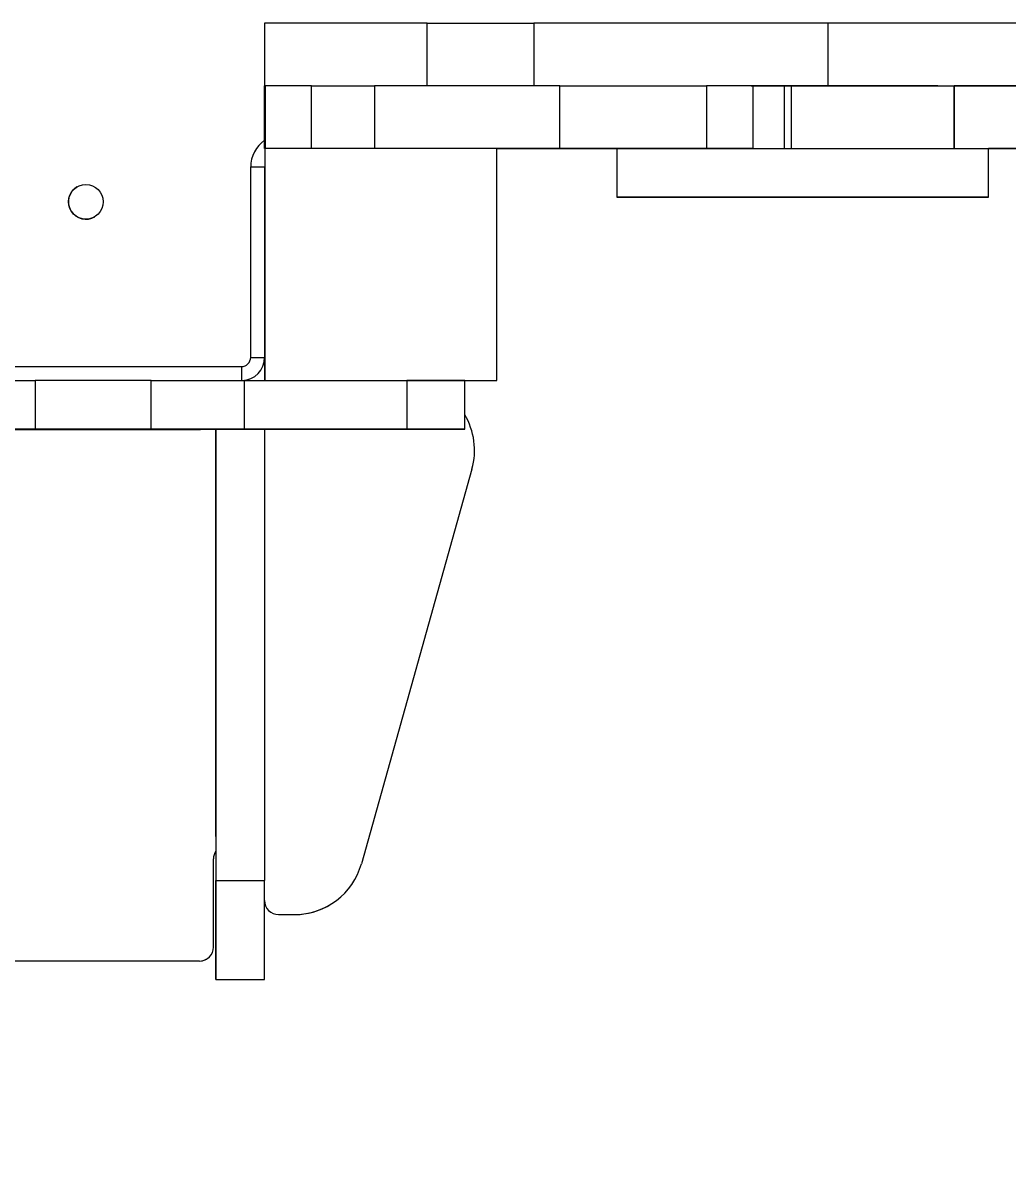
# Model space of a CAD drawing. Header units: millimetres. Extents: x -5411 to 4453, y -4856 to 4572.
# Drawn here: x -358.4 to 65.9, y -1639.3 to -1143.5 of the extents above; entities that cross this region are included whole.
import ezdxf

# ---------------------------------------------------------------- set-up
doc = ezdxf.new("R2010")
doc.units = ezdxf.units.MM
for name, color, linetype in [('DIKOM_ОБЪЕКТ', 7, 'Continuous'), ('DIKOM_РАЗМЕР_ЗОНА', 7, 'Continuous'), ('DIKOM_РАЗМЕР_ОБЪЕКТА', 7, 'Continuous')]:
    doc.layers.add(name, color=color, linetype=linetype)
doc.styles.add('style1', font='arial.ttf', dxfattribs={"width": 0.8})
doc.dimstyles.new('1-50', dxfattribs={"dimtxt": 300, "dimasz": 200, "dimexe": 100, "dimexo": 0, "dimgap": 100, "dimtad": 1, "dimdec": 0, "dimtxsty": 'style1', "dimcen": 0, "dimclrd": 7, "dimclre": 7, "dimadec": 1, "dimazin": 2, "dimtfac": 1, "dimtdec": 0, "dimtmove": 1, "dimatfit": 3, "dimfxl": 0, "dimlwd": 25, "dimlwe": 18, "dimarcsym": 0})

# ---------------------------------------------------------------- blocks, each defined once
blk = doc.blocks.new('*D18')
at = {"layer": 'Defpoints', "color": 0, "transparency": 16777216}
for p in [(2387.05, 2132.04), (-2288.17, -1197.55), (-2288.17, -4149.78)]:
    blk.add_point(p, dxfattribs=at)
at = {"layer": 'DIKOM_РАЗМЕР_ОБЪЕКТА', "color": 7, "lineweight": 18, "transparency": 16777216}
for p, q in [((2387.05, 2132.04), (2387.05, -4249.78)), ((-2288.17, -1197.55), (-2288.17, -4249.78))]:
    blk.add_line(p, q, dxfattribs=at)
at = {"layer": 'DIKOM_РАЗМЕР_ОБЪЕКТА', "color": 7, "lineweight": 25, "transparency": 16777216}
blk.add_line((2187.05, -4149.78), (-2088.17, -4149.78), dxfattribs=at)
at = {"layer": 'DIKOM_РАЗМЕР_ОБЪЕКТА', "color": 7, "transparency": 16777216}
for points in [[(-2088.17, -4116.44), (-2088.17, -4183.11), (-2288.17, -4149.78)], [(2187.05, -4116.44), (2187.05, -4183.11), (2387.05, -4149.78)]]:
    blk.add_solid(points, dxfattribs=at)
at = {"layer": 'DIKOM_РАЗМЕР_ОБЪЕКТА', "color": 0, "transparency": 16777216, "insert": (49.44, -3896.6), "char_height": 300, "attachment_point": 5, "style": 'style1'}
blk.add_mtext('4700', dxfattribs=at)
blk = doc.blocks.new('*D17')
at = {"layer": 'Defpoints', "color": 0, "transparency": 16777216}
for p in [(2072.05, 2677.64), (-4352.5, -1563.61), (-993.06, -1563.61)]:
    blk.add_point(p, dxfattribs=at)
at = {"layer": 'DIKOM_РАЗМЕР_ОБЪЕКТА', "color": 7, "lineweight": 18, "transparency": 16777216}
for p, q in [((2072.05, 2677.64), (-4452.5, 2677.64)), ((-993.06, -1563.61), (-4452.5, -1563.61))]:
    blk.add_line(p, q, dxfattribs=at)
at = {"layer": 'DIKOM_РАЗМЕР_ОБЪЕКТА', "color": 7, "lineweight": 25, "transparency": 16777216}
blk.add_line((-4352.5, 2477.64), (-4352.5, -1363.61), dxfattribs=at)
at = {"layer": 'DIKOM_РАЗМЕР_ОБЪЕКТА', "color": 7, "transparency": 16777216}
for points in [[(-4385.83, 2477.64), (-4319.17, 2477.64), (-4352.5, 2677.64)], [(-4385.83, -1363.61), (-4319.17, -1363.61), (-4352.5, -1563.61)]]:
    blk.add_solid(points, dxfattribs=at)
at = {"layer": 'DIKOM_РАЗМЕР_ОБЪЕКТА', "color": 0, "transparency": 16777216, "insert": (-4505.67, 774.58), "char_height": 300, "attachment_point": 5, "rotation": 90, "style": 'style1'}
blk.add_mtext('4200', dxfattribs=at)
blk = doc.blocks.new('*D15')
at = {"layer": 'Defpoints', "color": 0, "transparency": 16777216}
for p in [(4453.3, 2185.88), (-3812.95, -1476.34), (4453.3, -4756.32)]:
    blk.add_point(p, dxfattribs=at)
at = {"layer": 'DIKOM_РАЗМЕР_ЗОНА', "color": 7, "lineweight": 18, "transparency": 16777216}
for p, q in [((4453.3, 2185.88), (4453.3, -4856.32)), ((-3812.95, -1476.34), (-3812.95, -4856.32))]:
    blk.add_line(p, q, dxfattribs=at)
at = {"layer": 'DIKOM_РАЗМЕР_ЗОНА', "color": 7, "lineweight": 25, "transparency": 16777216}
blk.add_line((-3612.95, -4756.32), (4253.3, -4756.32), dxfattribs=at)
at = {"layer": 'DIKOM_РАЗМЕР_ЗОНА', "color": 7, "transparency": 16777216}
for points in [[(-3612.95, -4722.99), (-3612.95, -4789.66), (-3812.95, -4756.32)], [(4253.3, -4722.99), (4253.3, -4789.66), (4453.3, -4756.32)]]:
    blk.add_solid(points, dxfattribs=at)
at = {"layer": 'DIKOM_РАЗМЕР_ЗОНА', "color": 0, "transparency": 16777216, "insert": (320.18, -4503.05), "char_height": 300, "attachment_point": 5, "style": 'style1'}
blk.add_mtext('8300', dxfattribs=at)
blk = doc.blocks.new('*D16')
at = {"layer": 'Defpoints', "color": 0, "transparency": 16777216}
for p in [(-4960.5, 4571.52), (2653.3, 4571.52), (491.45, -3022.36)]:
    blk.add_point(p, dxfattribs=at)
at = {"layer": 'DIKOM_РАЗМЕР_ЗОНА', "color": 7, "lineweight": 18, "transparency": 16777216}
for p, q in [((2653.3, 4571.52), (-5060.5, 4571.52)), ((491.45, -3022.36), (-5060.5, -3022.36))]:
    blk.add_line(p, q, dxfattribs=at)
at = {"layer": 'DIKOM_РАЗМЕР_ЗОНА', "color": 7, "lineweight": 25, "transparency": 16777216}
blk.add_line((-4960.5, -2822.36), (-4960.5, 4371.52), dxfattribs=at)
at = {"layer": 'DIKOM_РАЗМЕР_ЗОНА', "color": 7, "transparency": 16777216}
for points in [[(-4993.84, 4371.52), (-4927.17, 4371.52), (-4960.5, 4571.52)], [(-4993.84, -2822.36), (-4927.17, -2822.36), (-4960.5, -3022.36)]]:
    blk.add_solid(points, dxfattribs=at)
at = {"layer": 'DIKOM_РАЗМЕР_ЗОНА', "color": 0, "transparency": 16777216, "insert": (-5213.68, 774.58), "char_height": 300, "attachment_point": 5, "rotation": 90, "style": 'style1'}
blk.add_mtext('7600', dxfattribs=at)

msp = doc.modelspace()

# ---------------------------------------------------------------- linework, layer by layer
at = {"layer": 'DIKOM_ОБЪЕКТ', "color": 7, "linetype": 'Continuous', "lineweight": 15}
for p, q in [((-254.35, -1143.52), (-254.35, -1170.52)), ((-254.34, -1143.52), (-254.35, -1143.52)), ((-254.34, -1143.52), (-254.34, -1170.52)), ((-184.34, -1143.52), (-138.32, -1143.52)), ((-184.34, -1170.51), (-184.34, -1143.52)), ((-138.32, -1143.52), (-138.32, -1170.51)), ((-11.8, -1143.52), (-11.8, -1170.52)), ((686.23, -1143.53), (-11.8, -1143.52)), ((-254.36, -1170.53), (-254.35, -1170.52)), ((-254.36, -1197.53), (-254.36, -1170.53)), ((-254.35, -1170.52), (-254.34, -1170.52)), ((-254.35, -1170.52), (-254.35, -1197.52)), ((-254.18, -1170.52), (-254.35, -1170.52)), ((-254.34, -1170.52), (-254.17, -1170.52)), ((-254.18, -1170.52), (-254.17, -1170.51)), ((-254.18, -1197.51), (-254.18, -1170.52)), ((-254.17, -1170.51), (-254.17, -1197.51)), ((-234.17, -1170.51), (-206.98, -1170.51)), ((-234.17, -1197.51), (-234.17, -1170.51)), ((-206.98, -1170.51), (-206.98, -1197.51)), ((-127.16, -1197.51), (-127.16, -1170.51)), ((-127.16, -1170.51), (-64.06, -1170.52)), ((-64.06, -1170.52), (-64.06, -1197.52)), ((-43.89, -1197.52), (-43.89, -1170.52)), ((-36.35, -1170.52), (-43.89, -1170.52)), ((-43.89, -1170.53), (-30.36, -1170.53)), ((-30.35, -1170.52), (-36.35, -1170.52)), ((-30.36, -1197.53), (-30.36, -1170.53)), ((-30.36, -1170.53), (-27.36, -1170.53)), ((-27.36, -1197.53), (-27.36, -1170.53)), ((-11.8, -1170.52), (686.23, -1170.53)), ((35.64, -1170.53), (35.65, -1170.52)), ((35.64, -1170.52), (35.64, -1170.53)), ((42.65, -1170.52), (42.65, -1197.52)), ((42.65, -1197.52), (42.65, -1170.52)), ((42.65, -1170.52), (42.65, -1170.52)), ((-254.33, -1197.51), (-254.36, -1197.53)), ((-254.33, -1197.51), (-254.33, -1297.51)), ((-154.33, -1197.51), (-254.33, -1197.51)), ((-154.33, -1297.51), (-154.33, -1197.51)), ((-154.33, -1197.52), (-126.35, -1197.52)), ((-126.35, -1197.52), (-154.33, -1197.52)), ((-127.16, -1197.51), (-64.06, -1197.52)), ((-102.58, -1197.54), (-124.37, -1197.54)), ((-113.37, -1197.53), (-113.37, -1197.53)), ((-107.37, -1197.53), (-102.58, -1197.53)), ((-107.37, -1197.53), (-107.37, -1197.53)), ((-107.37, -1197.53), (-102.58, -1197.53)), ((-105.37, -1197.53), (-102.58, -1197.53)), ((-102.58, -1197.53), (-105.37, -1197.53)), ((-102.58, -1197.53), (-102.58, -1218.53)), ((-100.35, -1197.52), (-100.35, -1197.52)), ((-100.35, -1197.52), (-100.35, -1197.52)), ((-30.36, -1197.53), (-27.36, -1197.53)), ((42.65, -1197.52), (42.65, -1197.52)), ((57.42, -1218.53), (57.42, -1197.53)), ((57.42, -1197.53), (58.63, -1197.53)), ((58.63, -1197.53), (58.63, -1197.53)), ((58.63, -1197.53), (58.63, -1197.53)), ((-260.36, -1287.53), (-260.36, -1205.53)), ((-254.36, -1205.53), (-254.36, -1287.53)), ((-327.48, -1226.94), (-327.48, -1226.94)), ((-260.36, -1287.53), (-254.36, -1287.53)), ((-254.36, -1287.62), (-254.36, -1297.52)), ((-707.68, -1291.53), (-264.36, -1291.53)), ((-353.16, -1297.51), (-353.16, -1318.51)), ((-303.16, -1318.51), (-303.16, -1297.51)), ((-263.16, -1297.52), (-263.16, -1318.52)), ((-263.16, -1297.52), (-193.16, -1297.52)), ((-259.18, -1296.08), (-259.18, -1296.08)), ((-254.33, -1297.51), (-254.34, -1297.52)), ((-254.33, -1297.51), (-154.33, -1297.51)), ((-193.16, -1297.52), (-193.16, -1318.52)), ((-168.17, -1318.52), (-168.17, -1297.52)), ((-168.17, -1297.55), (-154.4, -1297.55)), ((-154.33, -1297.51), (-154.4, -1297.55)), ((-363.68, -1318.53), (-353.18, -1318.53)), ((-303.18, -1318.53), (-303.18, -1318.53)), ((-303.17, -1318.52), (-303.17, -1318.52)), ((-303.16, -1318.52), (-303.16, -1318.51)), ((-275.38, -1318.52), (-275.38, -1512.86)), ((-275.38, -1491.55), (-275.38, -1318.52)), ((-193.18, -1318.52), (-263.18, -1318.52)), ((-263.18, -1318.52), (-193.18, -1318.52)), ((-263.18, -1318.52), (-263.18, -1318.52)), ((-263.17, -1318.52), (-193.17, -1318.52)), ((-193.16, -1318.52), (-263.16, -1318.52)), ((-254.38, -1318.52), (-254.38, -1512.86)), ((-207.18, -1318.52), (-199.22, -1318.52)), ((-207.17, -1318.52), (-199.21, -1318.52)), ((-193.18, -1318.52), (-193.18, -1318.52)), ((-168.18, -1318.52), (-168.18, -1318.52)), ((-168.18, -1318.52), (-168.18, -1318.52)), ((-168.17, -1318.52), (-168.17, -1318.52)), ((-165.05, -1335.63), (-212.65, -1505.63)), ((-275.38, -1493.94), (-275.38, -1491.55)), ((-275.39, -1500.23), (-275.39, -1531.68)), ((-276.38, -1541.54), (-276.38, -1503.54)), ((-275.38, -1512.86), (-254.38, -1512.86)), ((-226.01, -1523.21), (-226.01, -1523.21)), ((-248.38, -1527.54), (-248.39, -1527.54)), ((-248.39, -1527.54), (-241.54, -1527.54)), ((-248.38, -1527.54), (-241.54, -1527.54)), ((-241.54, -1527.54), (-241.54, -1527.54)), ((-279.28, -1546.68), (-279.28, -1546.68)), ((-282.38, -1547.54), (-915.85, -1547.54)), ((-282.39, -1547.54), (-915.85, -1547.54)), ((-282.38, -1547.54), (-282.39, -1547.54)), ((-275.39, -1555.54), (-254.39, -1555.54))]:
    msp.add_line(p, q, dxfattribs=at)
at = {"layer": 'DIKOM_ОБЪЕКТ', "color": 7, "linetype": 'Continuous', "lineweight": 15, "flags": 128}
for points in [[(-184.34, -1143.52), (-189.34, -1143.52), (-194.3, -1143.52), (-199.22, -1143.52), (-204.06, -1143.52), (-208.8, -1143.52), (-213.42, -1143.52), (-217.89, -1143.52), (-222.19, -1143.52), (-226.29, -1143.52), (-230.18, -1143.52), (-233.84, -1143.52), (-237.25, -1143.52), (-240.38, -1143.52), (-243.23, -1143.52), (-245.78, -1143.52), (-248.02, -1143.52), (-249.93, -1143.52), (-251.51, -1143.52), (-252.74, -1143.52), (-253.63, -1143.52), (-254.17, -1143.52), (-254.34, -1143.52)], [(-11.8, -1143.52), (-18.54, -1143.52), (-25.51, -1143.52), (-32.68, -1143.52), (-40.04, -1143.52), (-47.59, -1143.52), (-55.3, -1143.52), (-63.16, -1143.52), (-71.16, -1143.52), (-79.28, -1143.52), (-87.51, -1143.52), (-95.84, -1143.52), (-104.24, -1143.52), (-112.71, -1143.52), (-121.22, -1143.52), (-129.76, -1143.52), (-138.32, -1143.52)], [(-234.17, -1170.51), (-237.01, -1170.51), (-239.8, -1170.51), (-242.47, -1170.51), (-244.98, -1170.51), (-247.26, -1170.51), (-249.28, -1170.51), (-250.99, -1170.51), (-252.36, -1170.51), (-253.36, -1170.51), (-253.96, -1170.51), (-254.17, -1170.51)], [(-127.16, -1170.51), (-131.02, -1170.51), (-135.17, -1170.51), (-139.59, -1170.51), (-144.27, -1170.51), (-149.19, -1170.51), (-154.32, -1170.51), (-159.66, -1170.51), (-165.17, -1170.51), (-170.84, -1170.51), (-176.66, -1170.51), (-182.58, -1170.51), (-188.6, -1170.51), (-194.69, -1170.51), (-200.82, -1170.51), (-206.98, -1170.51)], [(-43.89, -1170.52), (-43.98, -1170.52), (-44.43, -1170.52), (-45.24, -1170.52), (-46.41, -1170.52), (-47.93, -1170.52), (-49.79, -1170.52), (-52, -1170.52), (-54.54, -1170.52), (-57.4, -1170.52), (-60.58, -1170.52), (-64.06, -1170.52)], [(-44.76, -1170.52), (-40.04, -1170.52), (-32.68, -1170.52), (-25.51, -1170.52), (-18.54, -1170.52), (-11.8, -1170.52)], [(35.65, -1170.52), (35.46, -1170.52), (34.91, -1170.52), (33.99, -1170.52), (32.72, -1170.52), (31.09, -1170.52), (29.11, -1170.52), (26.81, -1170.52), (24.18, -1170.52), (21.25, -1170.52), (18.03, -1170.52), (14.54, -1170.52), (10.8, -1170.52), (6.83, -1170.52), (2.65, -1170.52), (-1.71, -1170.52), (-6.24, -1170.52), (-10.9, -1170.52), (-15.66, -1170.52), (-20.51, -1170.52), (-25.42, -1170.52), (-30.35, -1170.52)], [(-27.36, -1170.53), (-22.36, -1170.53), (-17.4, -1170.53), (-12.48, -1170.53), (-7.64, -1170.53), (-2.89, -1170.53), (1.72, -1170.53), (6.19, -1170.53), (10.49, -1170.53), (14.59, -1170.53), (18.48, -1170.53), (22.14, -1170.53), (25.55, -1170.53), (28.68, -1170.53), (31.53, -1170.53), (34.08, -1170.53), (36.32, -1170.53), (38.23, -1170.53), (39.81, -1170.53), (41.05, -1170.53), (41.93, -1170.53), (42.47, -1170.52), (42.65, -1170.52)], [(92.65, -1170.52), (88.29, -1170.52), (83.97, -1170.52), (79.71, -1170.52), (75.55, -1170.52), (71.52, -1170.52), (67.65, -1170.52), (63.97, -1170.52), (60.51, -1170.52), (57.29, -1170.52), (54.34, -1170.52), (51.69, -1170.52), (49.35, -1170.52), (47.33, -1170.52), (45.66, -1170.52), (44.35, -1170.52), (43.41, -1170.52), (42.84, -1170.52), (42.65, -1170.52)], [(-154.33, -1197.51), (-154.32, -1197.51), (-149.19, -1197.51), (-144.27, -1197.51), (-139.59, -1197.51), (-135.17, -1197.51), (-131.02, -1197.51), (-127.16, -1197.51)], [(-124.37, -1197.54), (-127.73, -1197.54), (-131.05, -1197.54), (-134.28, -1197.54), (-137.39, -1197.53), (-140.33, -1197.53), (-143.08, -1197.53), (-145.58, -1197.53), (-147.83, -1197.53), (-149.77, -1197.53), (-151.4, -1197.53), (-152.69, -1197.53), (-153.62, -1197.53), (-154.18, -1197.53), (-154.33, -1197.53)], [(-132.66, -1197.52), (-132.84, -1197.52), (-133.35, -1197.52), (-134.17, -1197.52), (-135.2, -1197.52), (-136.36, -1197.52), (-137.55, -1197.52), (-138.66, -1197.52), (-139.59, -1197.52), (-140.26, -1197.52), (-140.61, -1197.52), (-140.61, -1197.52), (-140.26, -1197.52), (-139.59, -1197.52), (-138.66, -1197.52), (-137.55, -1197.52), (-136.36, -1197.52), (-135.2, -1197.52), (-134.17, -1197.52), (-133.35, -1197.52), (-132.84, -1197.52), (-132.66, -1197.52)], [(-121.19, -1197.52), (-121.36, -1197.52), (-121.88, -1197.52), (-122.69, -1197.52), (-123.72, -1197.52), (-124.89, -1197.52), (-126.08, -1197.52), (-127.19, -1197.52), (-128.12, -1197.52), (-128.79, -1197.52), (-129.14, -1197.52), (-129.14, -1197.52), (-128.79, -1197.52), (-128.12, -1197.52), (-127.19, -1197.52), (-126.08, -1197.52), (-124.89, -1197.52), (-123.72, -1197.52), (-122.69, -1197.52), (-121.88, -1197.52), (-121.36, -1197.52), (-121.19, -1197.52)], [(-126.35, -1197.52), (-123.22, -1197.52), (-120.13, -1197.52), (-117.13, -1197.52), (-114.27, -1197.52), (-111.58, -1197.52), (-109.11, -1197.52), (-106.89, -1197.52), (-104.95, -1197.52), (-103.33, -1197.52), (-102.04, -1197.52), (-101.11, -1197.52), (-100.54, -1197.52), (-100.35, -1197.52)], [(-109.54, -1197.52), (-111.43, -1197.52), (-113.41, -1197.52), (-115.45, -1197.52), (-117.56, -1197.52), (-119.71, -1197.52), (-121.91, -1197.52), (-124.12, -1197.52), (-126.35, -1197.52)], [(-105.37, -1197.53), (-106.93, -1197.53), (-108.43, -1197.53), (-109.81, -1197.53), (-111.02, -1197.53), (-112.02, -1197.53), (-112.76, -1197.53), (-113.21, -1197.53), (-113.37, -1197.53)], [(-113.37, -1197.53), (-113.21, -1197.53), (-112.76, -1197.53), (-112.02, -1197.53), (-111.02, -1197.53), (-109.81, -1197.53), (-108.43, -1197.53), (-106.93, -1197.53), (-105.37, -1197.53)], [(-93.98, -1197.52), (-94.34, -1197.52), (-95.04, -1197.52), (-96.05, -1197.52), (-97.33, -1197.52), (-98.85, -1197.52), (-100.55, -1197.52), (-102.37, -1197.52), (-104.25, -1197.52), (-106.11, -1197.52), (-107.89, -1197.52), (-109.54, -1197.52)], [(-102.58, -1197.53), (-102.58, -1197.53), (-102.4, -1197.53), (-101.87, -1197.53), (-100.98, -1197.53), (-99.74, -1197.53), (-98.15, -1197.53), (-96.23, -1197.53), (-93.98, -1197.53), (-91.41, -1197.53), (-88.54, -1197.53), (-85.36, -1197.53), (-81.91, -1197.53), (-78.2, -1197.53), (-74.23, -1197.53), (-70.03, -1197.53), (-65.63, -1197.53), (-61.03, -1197.53), (-56.25, -1197.53), (-51.33, -1197.53), (-46.28, -1197.53), (-41.12, -1197.53), (-35.89, -1197.53), (-30.59, -1197.53), (-25.25, -1197.53), (-19.91, -1197.53), (-14.57, -1197.53), (-9.27, -1197.53), (-4.03, -1197.53), (1.12, -1197.53), (6.17, -1197.53), (11.1, -1197.53), (15.87, -1197.53), (20.47, -1197.53), (24.87, -1197.53), (29.07, -1197.53), (33.04, -1197.53), (36.75, -1197.53), (40.2, -1197.53), (43.38, -1197.53), (46.25, -1197.53), (48.82, -1197.53), (51.07, -1197.53), (52.99, -1197.53), (54.58, -1197.53), (55.82, -1197.53), (56.7, -1197.53), (57.24, -1197.53), (57.42, -1197.53)], [(-100.35, -1197.52), (-100.18, -1197.52), (-99.64, -1197.53), (-98.76, -1197.53), (-97.52, -1197.53), (-95.94, -1197.53), (-94.03, -1197.53), (-91.79, -1197.53), (-89.24, -1197.53), (-86.39, -1197.53), (-83.26, -1197.53), (-79.85, -1197.53), (-76.2, -1197.53), (-72.31, -1197.53), (-68.2, -1197.53), (-63.9, -1197.53), (-59.44, -1197.53), (-54.82, -1197.53), (-50.08, -1197.53), (-45.24, -1197.53), (-40.32, -1197.53), (-35.35, -1197.53), (-30.36, -1197.53)], [(-50.9, -1197.52), (-56.37, -1197.52), (-61.51, -1197.52), (-66.31, -1197.52), (-70.77, -1197.52), (-74.88, -1197.52), (-78.66, -1197.52), (-82.09, -1197.52), (-85.17, -1197.52), (-87.9, -1197.52), (-90.28, -1197.52), (-92.31, -1197.52), (-93.98, -1197.52)], [(-84.49, -1197.52), (-84.67, -1197.52), (-85.19, -1197.52), (-86, -1197.52), (-87.03, -1197.52), (-88.2, -1197.52), (-89.38, -1197.52), (-90.49, -1197.52), (-91.43, -1197.52), (-92.1, -1197.52), (-92.45, -1197.52), (-92.45, -1197.52), (-92.1, -1197.52), (-91.43, -1197.52), (-90.49, -1197.52), (-89.38, -1197.52), (-88.2, -1197.52), (-87.03, -1197.52), (-86, -1197.52), (-85.19, -1197.52), (-84.67, -1197.52), (-84.49, -1197.52)], [(-64.06, -1197.52), (-60.58, -1197.52), (-57.4, -1197.52), (-54.54, -1197.52), (-52, -1197.52), (-49.79, -1197.52), (-47.93, -1197.52), (-46.41, -1197.52), (-45.24, -1197.52), (-44.43, -1197.52), (-43.98, -1197.52), (-43.9, -1197.52), (-44.17, -1197.52), (-44.81, -1197.52), (-45.81, -1197.52), (-47.16, -1197.52), (-48.86, -1197.52), (-50.9, -1197.52)], [(-27.36, -1197.53), (-22.36, -1197.53), (-17.4, -1197.53), (-12.48, -1197.53), (-7.64, -1197.53), (-2.89, -1197.53), (1.72, -1197.53), (6.19, -1197.53), (10.49, -1197.53), (14.59, -1197.53), (18.48, -1197.53), (22.14, -1197.53), (25.55, -1197.53), (28.68, -1197.53), (31.53, -1197.53), (34.08, -1197.53), (36.32, -1197.53), (38.23, -1197.53), (39.81, -1197.53), (41.05, -1197.53), (41.93, -1197.53), (42.47, -1197.52), (42.65, -1197.52)], [(42.65, -1197.52), (42.84, -1197.52), (43.41, -1197.52), (44.35, -1197.52), (45.66, -1197.52), (47.33, -1197.52), (49.35, -1197.52), (51.69, -1197.52), (54.34, -1197.52), (57.29, -1197.52), (60.51, -1197.52), (63.97, -1197.52), (67.65, -1197.52), (71.52, -1197.52), (75.55, -1197.52), (79.71, -1197.52), (83.97, -1197.52), (88.29, -1197.52), (92.65, -1197.52)], [(58.63, -1197.53), (58.48, -1197.53), (58.02, -1197.53), (57.42, -1197.53)], [(73.11, -1197.54), (65.1, -1197.54), (57.42, -1197.54)], [(-260.36, -1205.53), (-259.19, -1205.53), (-258.06, -1205.53), (-257.03, -1205.53), (-256.12, -1205.53), (-255.37, -1205.53), (-254.82, -1205.53), (-254.48, -1205.53), (-254.36, -1205.53)], [(57.42, -1218.53), (57.24, -1218.53), (56.7, -1218.53), (55.81, -1218.53), (54.58, -1218.53), (52.99, -1218.53), (51.07, -1218.53), (48.82, -1218.53), (46.25, -1218.53), (43.37, -1218.53), (40.2, -1218.53), (36.75, -1218.53), (33.03, -1218.53), (29.07, -1218.53), (24.87, -1218.53), (20.46, -1218.53), (15.86, -1218.53), (11.09, -1218.53), (6.17, -1218.53), (1.12, -1218.53), (-4.04, -1218.53), (-9.28, -1218.53), (-14.58, -1218.53), (-19.91, -1218.53), (-25.26, -1218.53), (-30.59, -1218.53), (-35.89, -1218.53), (-41.13, -1218.53), (-46.29, -1218.53), (-51.34, -1218.53), (-56.26, -1218.53), (-61.03, -1218.53), (-65.63, -1218.53), (-70.04, -1218.53), (-74.23, -1218.53), (-78.2, -1218.53), (-81.92, -1218.53), (-85.37, -1218.53), (-88.54, -1218.53), (-91.42, -1218.53), (-93.98, -1218.53), (-96.23, -1218.53), (-98.16, -1218.53), (-99.74, -1218.53), (-100.98, -1218.53), (-101.87, -1218.53), (-102.4, -1218.53), (-102.58, -1218.53), (-102.4, -1218.53), (-101.87, -1218.53), (-100.98, -1218.53), (-99.74, -1218.53), (-98.15, -1218.53), (-96.23, -1218.53), (-93.98, -1218.53), (-91.41, -1218.53), (-88.54, -1218.53), (-85.36, -1218.53), (-81.91, -1218.53), (-78.2, -1218.53), (-74.23, -1218.53), (-70.03, -1218.53), (-65.63, -1218.53), (-61.03, -1218.53), (-56.25, -1218.53), (-51.33, -1218.53), (-46.28, -1218.53), (-41.12, -1218.53), (-35.89, -1218.53), (-30.59, -1218.53), (-25.25, -1218.53), (-19.91, -1218.53), (-14.57, -1218.53), (-9.27, -1218.53), (-4.03, -1218.53), (1.12, -1218.53), (6.17, -1218.53), (11.1, -1218.53), (15.87, -1218.53), (20.47, -1218.53), (24.87, -1218.53), (29.07, -1218.53), (33.04, -1218.53), (36.75, -1218.53), (40.2, -1218.53), (43.38, -1218.53), (46.25, -1218.53), (48.82, -1218.53), (51.07, -1218.53), (52.99, -1218.53), (54.58, -1218.53), (55.82, -1218.53), (56.7, -1218.53), (57.24, -1218.53), (57.42, -1218.53)], [(-18.58, -1218.53), (-18.76, -1218.53), (-19.28, -1218.53), (-20.09, -1218.53), (-21.12, -1218.53), (-22.28, -1218.53), (-23.47, -1218.53), (-24.58, -1218.53), (-25.51, -1218.53), (-26.19, -1218.53), (-26.54, -1218.53), (-26.54, -1218.53), (-26.19, -1218.53), (-25.51, -1218.53), (-24.58, -1218.53), (-23.47, -1218.53), (-22.28, -1218.53), (-21.12, -1218.53), (-20.09, -1218.53), (-19.28, -1218.53), (-18.76, -1218.53), (-18.58, -1218.53)], [(-264.36, -1291.53), (-264.36, -1292.7), (-264.36, -1293.82), (-264.36, -1294.86), (-264.36, -1295.77), (-264.36, -1296.52), (-264.36, -1297.07), (-264.36, -1297.41), (-264.36, -1297.53)], [(-708.5, -1297.51), (-706.27, -1297.51), (-676.82, -1297.51), (-647.36, -1297.51), (-617.89, -1297.51), (-588.43, -1297.51), (-558.96, -1297.51), (-529.5, -1297.51), (-500.05, -1297.51), (-470.62, -1297.51), (-441.21, -1297.51), (-411.83, -1297.51), (-382.48, -1297.51), (-353.16, -1297.51)], [(-303.16, -1297.51), (-303.35, -1297.51), (-303.92, -1297.51), (-304.86, -1297.51), (-306.18, -1297.51), (-307.85, -1297.51), (-309.86, -1297.51), (-312.2, -1297.51), (-314.86, -1297.51), (-317.8, -1297.51), (-321.02, -1297.51), (-324.48, -1297.51), (-328.16, -1297.51), (-332.03, -1297.51), (-336.06, -1297.51), (-340.22, -1297.51), (-344.48, -1297.51), (-348.8, -1297.51), (-353.16, -1297.51)], [(-303.16, -1297.52), (-302.97, -1297.52), (-302.4, -1297.52), (-301.44, -1297.52), (-300.12, -1297.52), (-298.44, -1297.52), (-296.42, -1297.52), (-294.08, -1297.52), (-291.45, -1297.52), (-288.54, -1297.52), (-285.39, -1297.52), (-282.02, -1297.52), (-278.47, -1297.52), (-274.78, -1297.52), (-270.97, -1297.52), (-267.09, -1297.52), (-263.16, -1297.52)], [(-168.17, -1297.52), (-168.35, -1297.52), (-168.89, -1297.52), (-169.79, -1297.52), (-171.03, -1297.52), (-172.59, -1297.52), (-174.45, -1297.52), (-176.59, -1297.52), (-178.96, -1297.52), (-181.55, -1297.52), (-184.3, -1297.52), (-187.18, -1297.52), (-190.15, -1297.52), (-193.16, -1297.52)], [(-353.16, -1318.51), (-382.48, -1318.51), (-411.83, -1318.51), (-441.21, -1318.51), (-470.62, -1318.51), (-500.05, -1318.51), (-529.5, -1318.51), (-558.96, -1318.51), (-588.43, -1318.51), (-617.89, -1318.51), (-647.36, -1318.51), (-676.82, -1318.51), (-706.27, -1318.51), (-712.49, -1318.51)], [(-353.18, -1318.53), (-348.83, -1318.53), (-344.5, -1318.53), (-340.24, -1318.53), (-336.08, -1318.53), (-332.05, -1318.53), (-328.18, -1318.53), (-324.51, -1318.53), (-321.04, -1318.53), (-317.83, -1318.53), (-314.88, -1318.53), (-312.23, -1318.53), (-309.88, -1318.53), (-307.87, -1318.53), (-306.2, -1318.53), (-304.89, -1318.53), (-303.94, -1318.53), (-303.37, -1318.53), (-303.18, -1318.53)], [(-303.16, -1318.51), (-303.35, -1318.51), (-303.92, -1318.51), (-304.86, -1318.51), (-306.18, -1318.51), (-307.85, -1318.51), (-309.86, -1318.51), (-312.2, -1318.51), (-314.86, -1318.51), (-317.8, -1318.51), (-321.02, -1318.51), (-324.48, -1318.51), (-328.16, -1318.51), (-332.03, -1318.51), (-336.06, -1318.51), (-340.22, -1318.51), (-344.48, -1318.51), (-348.8, -1318.51), (-353.16, -1318.51)], [(-303.18, -1318.53), (-302.99, -1318.53), (-302.41, -1318.53), (-301.46, -1318.53), (-300.14, -1318.53), (-298.46, -1318.53), (-296.44, -1318.53), (-294.1, -1318.53), (-291.46, -1318.53), (-288.56, -1318.53), (-285.4, -1318.53), (-282.04, -1318.53), (-278.49, -1318.52), (-274.79, -1318.52), (-270.98, -1318.52), (-267.1, -1318.52), (-263.18, -1318.52)], [(-303.17, -1318.52), (-302.98, -1318.52), (-302.4, -1318.52), (-301.45, -1318.52), (-300.12, -1318.52), (-298.45, -1318.52), (-296.43, -1318.52), (-294.09, -1318.52), (-291.45, -1318.52), (-288.54, -1318.52), (-285.39, -1318.52), (-282.02, -1318.52), (-278.48, -1318.52), (-274.78, -1318.52), (-270.97, -1318.52), (-267.09, -1318.52), (-263.17, -1318.52)], [(-263.18, -1318.52), (-267.1, -1318.52), (-270.98, -1318.52), (-274.79, -1318.52), (-278.48, -1318.52), (-282.03, -1318.52), (-285.4, -1318.52), (-288.55, -1318.52), (-291.46, -1318.52), (-294.1, -1318.52), (-296.43, -1318.52), (-298.45, -1318.52), (-300.13, -1318.52), (-301.45, -1318.52), (-302.41, -1318.52), (-302.98, -1318.52), (-303.17, -1318.52)], [(-263.16, -1318.52), (-267.09, -1318.52), (-270.97, -1318.52), (-274.78, -1318.52), (-278.47, -1318.52), (-282.02, -1318.52), (-285.39, -1318.52), (-288.54, -1318.52), (-291.45, -1318.52), (-294.08, -1318.52), (-296.42, -1318.52), (-298.44, -1318.52), (-300.12, -1318.52), (-301.44, -1318.52), (-302.4, -1318.52), (-302.97, -1318.52), (-303.16, -1318.52)], [(-168.18, -1318.52), (-168.36, -1318.52), (-168.9, -1318.52), (-169.8, -1318.52), (-171.04, -1318.52), (-172.6, -1318.52), (-174.46, -1318.52), (-176.6, -1318.52), (-178.97, -1318.52), (-181.56, -1318.52), (-184.31, -1318.52), (-187.19, -1318.52), (-190.16, -1318.52), (-193.18, -1318.52)], [(-193.18, -1318.52), (-190.17, -1318.52), (-187.2, -1318.52), (-184.31, -1318.52), (-181.56, -1318.52), (-178.98, -1318.52), (-176.6, -1318.52), (-174.47, -1318.52), (-172.6, -1318.52), (-171.04, -1318.52), (-169.8, -1318.52), (-168.91, -1318.52), (-168.36, -1318.52), (-168.18, -1318.52)], [(-193.17, -1318.52), (-190.15, -1318.52), (-187.19, -1318.52), (-184.3, -1318.52), (-181.55, -1318.52), (-178.97, -1318.52), (-176.59, -1318.52), (-174.46, -1318.52), (-172.59, -1318.52), (-171.03, -1318.52), (-169.79, -1318.52), (-168.89, -1318.52), (-168.35, -1318.52), (-168.17, -1318.52)], [(-168.17, -1318.52), (-168.35, -1318.52), (-168.89, -1318.52), (-169.79, -1318.52), (-171.03, -1318.52), (-172.59, -1318.52), (-174.45, -1318.52), (-176.59, -1318.52), (-178.96, -1318.52), (-181.55, -1318.52), (-184.3, -1318.52), (-187.18, -1318.52), (-190.15, -1318.52), (-193.16, -1318.52)], [(-275.39, -1531.68), (-275.39, -1535.17), (-275.39, -1538.46), (-275.39, -1541.51), (-275.39, -1544.31), (-275.39, -1546.83), (-275.39, -1549.06), (-275.39, -1550.98), (-275.39, -1552.57), (-275.39, -1553.84), (-275.39, -1554.76), (-275.39, -1555.32), (-275.39, -1555.54), (-275.38, -1555.4), (-275.38, -1554.91), (-275.38, -1554.07), (-275.38, -1552.88), (-275.38, -1551.35), (-275.38, -1549.5), (-275.38, -1547.34), (-275.38, -1544.88), (-275.38, -1542.14), (-275.38, -1539.15), (-275.38, -1535.91), (-275.38, -1532.46), (-275.38, -1528.81), (-275.38, -1525), (-275.38, -1521.05), (-275.38, -1517), (-275.38, -1512.86)], [(-254.39, -1555.54), (-254.38, -1555.4), (-254.38, -1554.91), (-254.38, -1554.07), (-254.38, -1552.88), (-254.38, -1551.35), (-254.38, -1549.5), (-254.38, -1547.34), (-254.38, -1544.88), (-254.38, -1542.14), (-254.38, -1539.15), (-254.38, -1535.91), (-254.38, -1532.46), (-254.38, -1528.81), (-254.38, -1525), (-254.38, -1521.05), (-254.38, -1517), (-254.38, -1512.86)]]:
    msp.add_lwpolyline(points, dxfattribs=at)
at = {"layer": 'DIKOM_ОБЪЕКТ', "color": 7, "linetype": 'Continuous', "lineweight": 15}
msp.add_circle((-331.36, -1220.53), 7.5, dxfattribs=at)
for centre, radius, start, end in [((-246.36, -1205.53), 14, 124.8445, 179.998), ((-331.36, -1220.53), 7.5, 121.1812, 301.1812), ((-264.36, -1287.53), 4, 270, 359.998), ((-264.36, -1287.53), 10, 271.8463, 359.998), ((-264.36, -1287.53), 10, 271.8692, 301.1812), ((-193.94, -1327.54), 30, 344.3578, 30.8279), ((-270.38, -1503.54), 6, 146.4873, 179.998), ((-241.54, -1497.54), 30, 270, 344.3578), ((-248.39, -1521.54), 6, 179.998, 270), ((-248.38, -1521.54), 6, 179.998, 270), ((-241.54, -1497.54), 30, 270, 301.1812), ((-282.38, -1541.54), 6, 270, 359.998), ((-282.39, -1541.54), 6, 270, 301.1812)]:
    msp.add_arc(centre, radius, start, end, dxfattribs=at)

# ---------------------------------------------------------------- dimensions: what is measured, and where the dimension line sits
at = {"layer": 'DIKOM_РАЗМЕР_ЗОНА'}
dim = msp.add_linear_dim(base=(-4960.5, 4571.52), p1=(491.45, -3022.36), p2=(2653.3, 4571.52), angle=90, text='7600', dimstyle='1-50', dxfattribs=at)
dim.commit()
dim.dimension.update_dxf_attribs({"geometry": '*D16', "text_midpoint": (-4960.5, 774.58), "dimtype": 160})
dim = msp.add_linear_dim(base=(4453.3, -4756.32), p1=(-3812.95, -1476.34), p2=(4453.3, 2185.88), text='8300', dimstyle='1-50', dxfattribs=at)
dim.commit()
dim.dimension.update_dxf_attribs({"geometry": '*D15', "text_midpoint": (320.18, -4756.32), "dimtype": 160})
at = {"layer": 'DIKOM_РАЗМЕР_ОБЪЕКТА'}
dim = msp.add_linear_dim(base=(-4352.5, -1563.61), p1=(2072.05, 2677.64), p2=(-993.06, -1563.61), angle=90, text='4200', dimstyle='1-50', dxfattribs=at)
dim.commit()
dim.dimension.update_dxf_attribs({"geometry": '*D17', "text_midpoint": (-4252.5, 774.58), "dimtype": 160})
dim = msp.add_linear_dim(base=(-2288.17, -4149.78), p1=(2387.05, 2132.04), p2=(-2288.17, -1197.55), text='4700', dimstyle='1-50', dxfattribs=at)
dim.commit()
dim.dimension.update_dxf_attribs({"geometry": '*D18', "text_midpoint": (49.44, -4149.78), "dimtype": 160})

doc.saveas('drawing.dxf')
